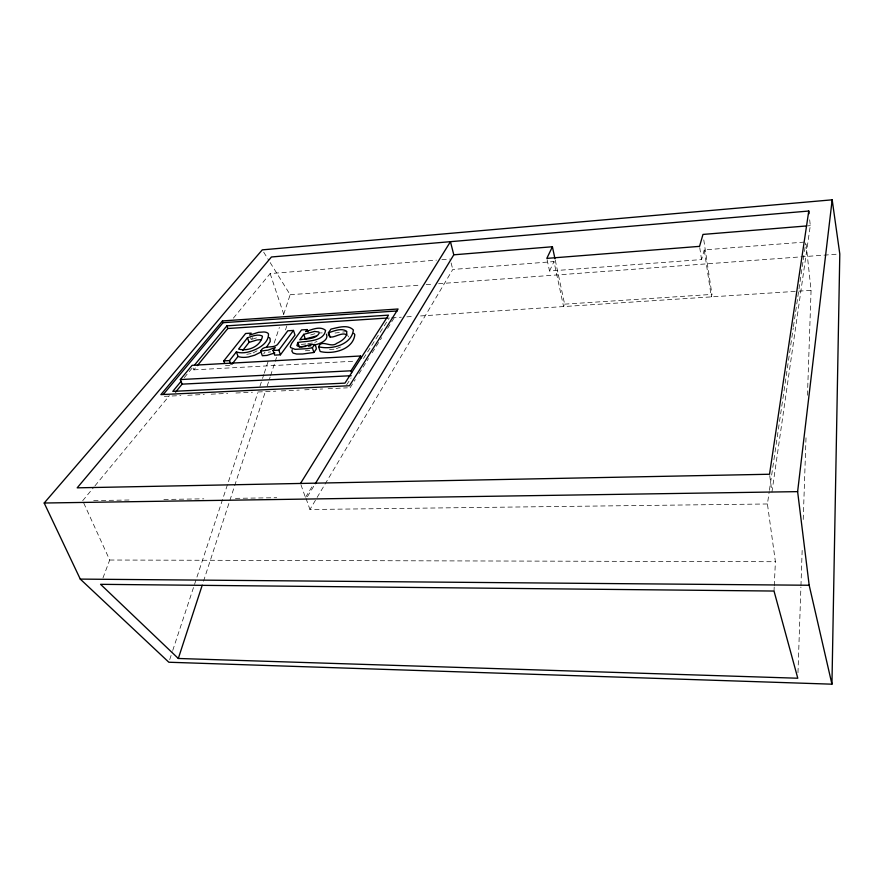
<?xml version="1.0" encoding="UTF-8"?>
<svg xmlns="http://www.w3.org/2000/svg" width="884" height="884" viewBox="0 0 884 884"><rect width="100%" height="100%" fill="white"/><g stroke="black" fill="none" stroke-linecap="round" stroke-linejoin="round"><path stroke-width="0.66" stroke-dasharray="4.42 3.31" d="M797.976 672.702L800.904 587.12M800.948 585.738L802.23 548.467M803.224 519.483L806.097 435.282M807.468 395.247L811.07 290.339L805.876 241.984L805.479 244.713M774.019 591.042L774.207 587.042M774.274 585.716L775.401 561.727L767.423 503.979L769.224 491.703M771.942 492.012L810.296 225.652L809.6 219.011M769.423 490.333L793.257 327.953M793.456 326.583L795.456 312.936M795.666 311.577L797.666 297.93M797.865 296.56L799.865 282.924M800.064 281.554L802.075 267.907M802.274 266.548L803.07 261.089M803.269 259.719L804.274 252.901M804.473 251.531L805.28 246.072M703.786 239.884L711.94 294.405L711.311 296.88L704.261 249.885L804.506 242.083M547.086 259.653L549.539 271.023L701.564 259.576L704.261 249.885M203.508 581.252L265.421 391.446M267.134 386.209L270.128 377.048M270.548 375.744L274.825 362.65M275.244 361.335L276.526 357.412M285.499 329.92L286.781 325.997M169.706 659.63L172.292 651.773M172.723 650.469L257.774 392.827M259.929 386.286L262.095 379.744M262.526 378.44L263.819 374.518M264.25 373.203L268.57 360.131M274.184 343.125L279.355 327.434M283.676 314.35L290.151 294.737L269.421 261.366M102.975 577.926L109.704 560.025L83.251 501.968M555.251 260.095L564.622 304.151L563.583 306.571L553.981 261.576L452.785 269.454L309.941 509.504L767.423 503.979M549.539 271.023L553.981 261.576M307.422 496.686L314.56 484.896M305.621 497.25L312.781 485.46M350.13 387.7L355.28 379.556M358.948 373.733L368.506 358.595M372.175 352.771L381.733 337.633M387.612 328.318L394.96 316.671M346.638 384.894L351.058 377.954M363.468 358.462L389.303 317.909M263.653 353.965L264.99 352.208M252.747 337.655L251.222 339.622L250.028 336.218M193.154 368.042L193.85 369.855L196.458 366.672M82.687 500.731L94.08 486.929M94.953 485.868L169.408 395.645M184.303 377.601L192.193 368.042M233.365 318.152L270.15 273.576L436.376 260.15M257.056 350.826L253.144 352.893M340.462 347.036L336.174 348.727M252.238 339.224L259.012 337.091M314.77 342.351L317.013 341.522M310.682 334.959L314.903 333.721M334.992 333.047L347.092 331.5M251.078 353.589L246.791 354.296M307.875 343.666L312.284 343.003M309.731 350.362L302.538 351.036M268.25 352.175L270.681 351.887M301.322 344.44L306.781 343.832M333.942 349.224L328.605 349.39M807.545 225.873L810.296 225.652M441.878 259.708L450.122 259.045M290.151 294.737L420.696 285.057M426.187 284.648L433.061 284.14M438.552 283.731L837.049 254.183M564.622 304.151L711.94 294.405M391.7 317.842L401.325 317.201M406.828 316.848L413.701 316.395M420.574 315.942L797.401 291.245M798.771 291.145L811.07 290.339M225.475 365.512L231.177 365.202M193.85 369.855L355.103 361.147M164.38 396.341L180.888 395.579M187.773 395.258L204.281 394.485M211.154 394.165L227.674 393.402M235.929 393.015L252.437 392.242M257.94 391.988L275.83 391.159M281.333 390.905L299.223 390.076M304.726 389.811L322.616 388.982M328.119 388.728L347.379 387.833M93.693 500.565L130.854 499.979M163.883 499.46L203.784 498.841M235.442 498.344L276.725 497.703M320.24 332.925L322.229 332.914M109.704 560.025L775.401 561.727M263.697 252.161L268.703 260.216M348.042 335.898L348.495 336.903M306.052 498.477L309.941 509.504M300.958 484.752L305.986 499.051M270.15 273.576L283.797 314.461M451.116 262.946L452.785 269.454M699.752 247.675L701.564 259.576M769.721 475.614L771.754 490.642"/><path stroke-width="1.33" d="M831.943 684.183L839.8 253.973L832.176 199.817L262.272 249.863L44.2 503.018L80.267 579.097L168.844 662.238L831.943 684.183L809.18 585.252L797.622 491.637L832.176 199.817M808.772 211.033L769.533 474.244L77.195 487.835L271.443 256.979L808.772 211.033L809.048 213.696M292.217 349.699L291.853 351.114L293.123 353.103L296.692 354.031L302.527 354.009L313.886 352.473L316.317 349.003C315.698 338.285 302.969 350.252 296.913 345.578L297.864 342.462C306.571 340.904 323.82 341.898 325.577 330.373C320.141 325.643 311.709 329.688 305.731 331.622L307.223 329.566L307.975 331.865M178.314 658.481L100.577 584.324L774.019 591.042L797.788 678.227L178.314 658.481L202.226 585.175M315.268 483.714L453.79 254.813L552.412 246.746L546.809 258.393L699.553 246.36L702.979 234.426L806.175 225.984M300.505 483.449L450.442 241.675L453.79 254.813M351.622 372.739L351.014 370.794L360.528 355.987L192.115 365.313L180.325 379.556L182.104 384.142L175.54 392.142M353.843 333.334L354.816 334.649C353.235 349.556 332.903 354.76 320.152 351.489L318.627 346.782C321.544 338.782 330.881 348.451 336.859 343.279C341.379 341.312 348.152 336.87 346.594 331.224C341.147 327.599 333.986 331.157 328.395 332.782C328.771 343.379 341.003 330.218 347.136 335.135M328.395 332.782L330.981 329.091C337.975 327.61 347.721 324.074 353.379 329.964C351.721 344.859 331.389 349.998 318.627 346.782M307.223 329.566L301.51 329.931L291.698 343.335L290.295 346.462L290.593 347.589L295.134 349.357L307.234 348.65L312.361 347.777L314.792 344.318M303.753 334.34L299.798 339.799C306.151 338.406 315.842 339.832 319.323 332.981L318.826 331.997L314.549 331.445L303.753 334.34L305.267 338.959L316.041 336.075M260.714 351.103L268.029 350.13L275.278 347.5L273.046 350.484L274.637 355.125L280.438 354.804L294.991 335.025L293.477 330.439L287.775 330.804L277.388 344.683C272.349 348.915 263.598 344.528 260.714 351.103L262.327 355.733L266.935 355.412L274.869 352.915M273.046 350.484L278.858 350.152L293.477 330.439M231.94 364.23L238.039 356.44A17.492 7.437 -18.6 0 0 248.305 356.981L254.537 355.246L260.482 352.296M242.636 350.572L249.078 342.351L257.056 339.953L261.222 339.666M223.785 360.904L229.497 360.584L236.382 351.865A17.525 7.404 -18.6 0 0 246.669 352.384C255.675 350.396 268.659 344.528 268.504 333.964A12.299 5.171 -18.4 0 0 263.996 331.964L258.393 332.34L249.631 335.091L251.167 333.135L245.608 333.489L223.785 360.904L224.635 363.213M247.476 337.81L238.581 349.081C247.973 351.721 260.25 346.495 262.449 336.55L261.973 335.832C257.277 333.865 252.006 336.34 247.476 337.81L249.078 342.351M197.331 365.611L227.829 328.505L387.932 317.997M181.032 381.391L172.8 391.369L344.97 383.126L388.496 315.135L226.879 325.853L194.557 365.015M163.385 394.363L223.1 322.682L397.259 310.947M222.47 320.925L160.888 394.618L349.512 385.733L398.098 308.991L222.47 320.925L223.1 322.682M266.382 347.478L270.206 341.533L270.062 338.517A12.277 5.205 -18.4 0 0 269.123 337.522M313.511 345.257C318.406 344.296 329.323 340.771 326.428 334.196M308.273 346.174L310.958 345.743M300.671 346.981L305.742 346.44M180.325 379.556L351.014 370.794M182.104 384.142L351.158 375.711M44.2 503.018L797.622 491.637M80.267 579.097L809.18 585.252M229.497 360.584L230.757 364.053M226.879 325.853L227.829 328.505M236.382 351.865L238.039 356.44M278.858 350.152L280.438 354.804M297.864 342.462L299.4 347.114M312.361 347.777L313.886 352.473M328.738 332.771L330.218 337.423M360.528 355.987L361.114 357.909M552.412 246.746L554.964 258.758"/></g></svg>
